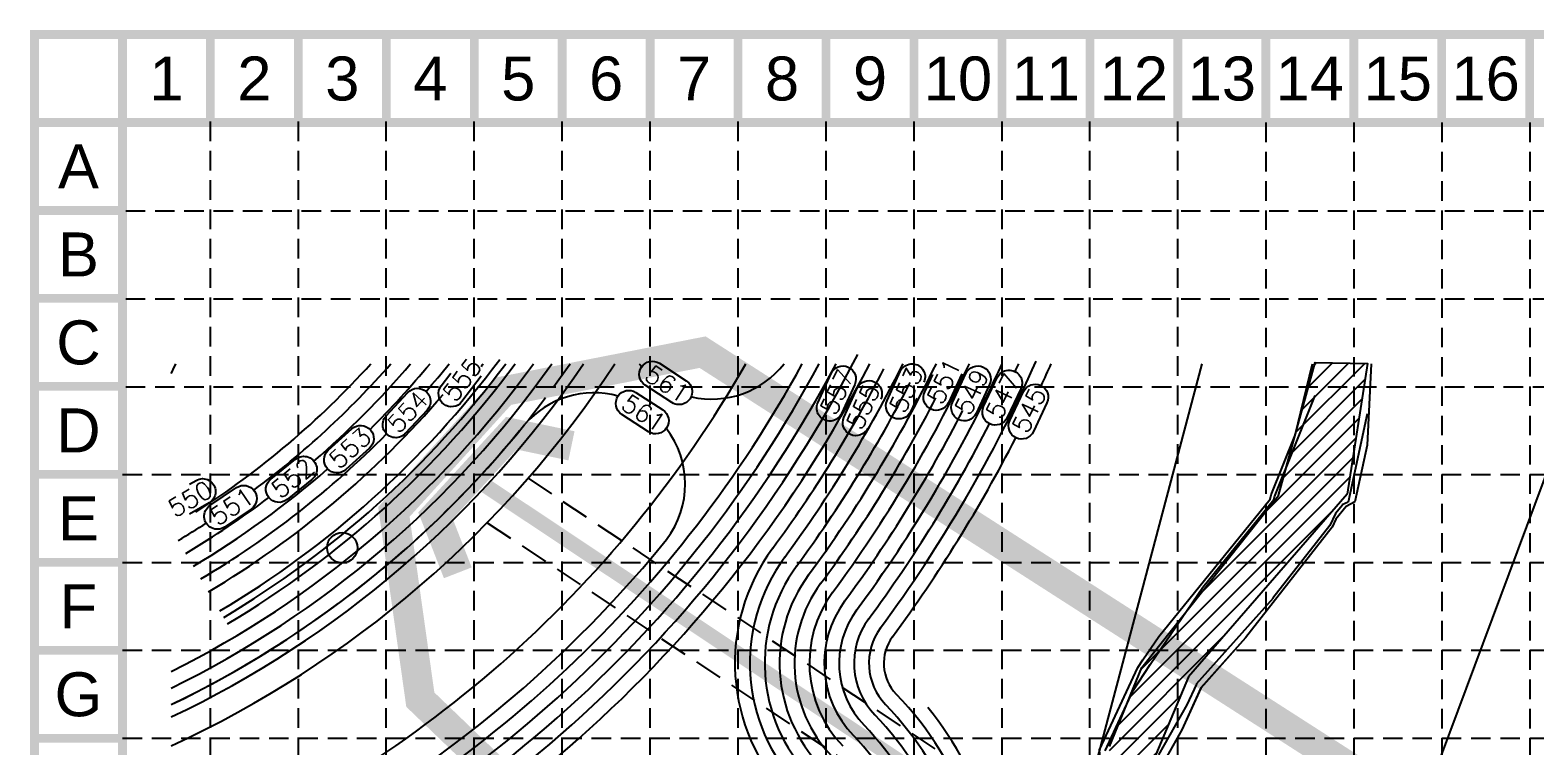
# Model space of a CAD drawing. Header units: feet. Extents: x 23660 to 25174, y 8780 to 9727.
# Drawn here: x 23659.7 to 24063.9, y 9534.7 to 9726.9 of the extents above; entities that cross this region are included whole.
import ezdxf
from ezdxf.enums import TextEntityAlignment as Align

# ---------------------------------------------------------------- set-up
doc = ezdxf.new("R2010")
doc.units = ezdxf.units.FT
doc.header["$LTSCALE"] = 60
doc.header["$MEASUREMENT"] = 0
for name, pattern in [('DASHED2', [0.375, 0.25, -0.125]), ('HIDDEN', [0.375, 0.25, -0.125]), ('HIDDEN2', [0.1875, 0.125, -0.0625]), ('HIDDEN4', [0.09375, 0.0625, -0.03125])]:
    doc.linetypes.add(name, pattern=pattern)
for name, color, linetype in [('BASE', 7, 'Continuous'), ('CONT-L', 55, 'Continuous'), ('EC', 43, 'Continuous'), ('ESMT', 254, 'HIDDEN2'), ('EX-WAT', 104, 'Continuous'), ('GRID', 254, 'HIDDEN'), ('LIMITS OF DISTURBANCE', 1, 'DASHED2'), ('PRO-WAT', 4, 'HIDDEN4'), ('PRO-WAT-SER', 4, 'HIDDEN4'), ('PROP-ADJ', 254, 'HIDDEN2'), ('ROAD', 254, 'Continuous'), ('SILT FENCE', 200, 'Continuous'), ('SS-P', 254, 'Continuous'), ('WATER', 5, 'Continuous')]:
    doc.layers.add(name, color=color, linetype=linetype)
doc.styles.add('SIMPLEX', font='simplex', dxfattribs={"height": 9.8425})
doc.styles.get("Standard").update_dxf_attribs({"font": 'ARIAL.TTF'})

msp = doc.modelspace()

# ---------------------------------------------------------------- hatches: boundary and pattern name
at = {"layer": 'WATER'}
h = msp.add_hatch(dxfattribs=at)
h.set_pattern_fill('ANSI31', color=256, scale=25, style=0)
h.paths.add_polyline_path([(24004.87, 9637.64), (24018.95, 9637.4), (24013.46, 9602.32), (23970.85, 9553.27), (23960.19, 9527.96), (23962.19, 9518.63), (23974.85, 9495.97), (23979.52, 9478.54), (23984.19, 9395.75), (23978.96, 9320.64), (23973.59, 9293.4), (23970.29, 9233.99), (23969.44, 9213.57), (23962.84, 9189.23), (23967.38, 9186.34), (23966.55, 9181.39), (23964.49, 9179.74), (23964.08, 9148.79), (23929.81, 9150.44), (23919.49, 9195.01), (23954.58, 9201.61), (23961.6, 9261.44), (23960.36, 9291.97), (23964.08, 9315.08), (23967.79, 9415.26), (23966.56, 9477.57), (23950.04, 9516.77), (23949.63, 9534.51), (23958.31, 9555.74), (23995.05, 9601.95)])

# ---------------------------------------------------------------- linework, layer by layer
at = {"layer": 'BASE', "const_width": 2.36}
for points in [[(23660.88, 8780.75), (25172.88, 8780.75), (25172.88, 9725.75), (23660.88, 9725.75)], [(23684.51, 8804.38), (25149.26, 8804.38), (25149.26, 9702.13), (23684.51, 9702.13)]]:
    msp.add_lwpolyline(points, close=True, dxfattribs=at)
for points in [[(23684.51, 9702.13), (23684.51, 9725.75)], [(23708.13, 9702.13), (23708.13, 9725.75)], [(23731.76, 9702.13), (23731.76, 9725.75)], [(23755.38, 9702.13), (23755.38, 9725.75)], [(23779.01, 9702.13), (23779.01, 9725.75)], [(23802.63, 9702.13), (23802.63, 9725.75)], [(23826.26, 9702.13), (23826.26, 9725.75)], [(23849.88, 9702.13), (23849.88, 9725.75)], [(23873.51, 9702.13), (23873.51, 9725.75)], [(23897.13, 9702.13), (23897.13, 9725.75)], [(23920.76, 9702.13), (23920.76, 9725.75)], [(23944.38, 9702.13), (23944.38, 9725.75)], [(23968.01, 9702.13), (23968.01, 9725.75)], [(23991.63, 9702.13), (23991.63, 9725.75)], [(24015.26, 9702.13), (24015.26, 9725.75)], [(24038.88, 9702.13), (24038.88, 9725.75)], [(24062.51, 9702.13), (24062.51, 9725.75)], [(23684.51, 9702.13), (23660.88, 9702.13)], [(23684.51, 9678.5), (23660.88, 9678.5)], [(23684.51, 9654.88), (23660.88, 9654.88)], [(23684.51, 9631.25), (23660.88, 9631.25)], [(23684.51, 9607.63), (23660.88, 9607.63)], [(23684.51, 9584), (23660.88, 9584)], [(23684.51, 9560.38), (23660.88, 9560.38)], [(23684.51, 9536.75), (23660.88, 9536.75)]]:
    msp.add_lwpolyline(points, dxfattribs=at)
at = {"layer": 'CONT-L'}
for points, elevation in [([(23950.99, 9244.72), (23956.22, 9240.03), (23958.3, 9264.74), (23958.18, 9266.66), (23958.13, 9287.66), (23956.71, 9287.83), (23949.03, 9297.18), (23961.88, 9314.61), (23962.79, 9318.9), (23962.82, 9319.38), (23966.09, 9389.75), (23965.67, 9466.19), (23965.61, 9476.31), (23963.03, 9481.52), (23948.28, 9516), (23948.16, 9519.34), (23946.99, 9533.68), (23957.23, 9555.74), (23958.6, 9557.85), (23962.88, 9564.13), (23992.81, 9600.99), (23993.08, 9602.09), (23999.54, 9618.2), (24004.2, 9637.35)], 542), ([(24019.96, 9637.35), (24018.83, 9615.5), (24015.54, 9600.22), (24013.24, 9599.04), (24010.48, 9595.61), (24009.46, 9593.45), (23986.19, 9563.72), (23974.21, 9550.26), (23969.09, 9539.03), (23965.03, 9531.86)], 542), ([(23993.97, 9601.59), (24004.9, 9628.81)], 541), ([(24018.83, 9623.91), (24013.73, 9600.2)], 541), ([(23993.08, 9602.09), (23999.54, 9618.2)], 542), ([(23974.69, 9577.36), (23993.8, 9600.89)], 541), ([(24015.54, 9600.22), (24013.24, 9599.04)], 542), ([(24008.82, 9593.89), (23993.56, 9574.41)], 541), ([(24010.48, 9595.61), (24009.46, 9593.45)], 542), ([(23948.45, 9533.36), (23955.98, 9549.57)], 541)]:
    msp.add_lwpolyline(points, dxfattribs=dict(at, elevation=elevation))
at = {"layer": 'CONT-L', "extrusion": (0.977663, -0.21018, 0), "elevation": 21461.33}
msp.add_lwpolyline([(14448.99, 542), (14433.37, 542)], dxfattribs=at)
at = {"layer": 'CONT-L', "extrusion": (0.776281, -0.630387, 0), "elevation": 12572.82}
msp.add_lwpolyline([(22530.34, 542), (22577.83, 542)], dxfattribs=at)
at = {"layer": 'CONT-L', "extrusion": (0.972371, -0.233441, 0)}
for points, elevation in [([(14936.62, 542), (14937.76, 542)], 21088.66), ([(14936.75, 541), (14937.48, 541)], 21089.64)]:
    msp.add_lwpolyline(points, dxfattribs=dict(at, elevation=elevation))
at = {"layer": 'CONT-L', "extrusion": (0.458256, -0.88882, 0), "elevation": 2471.58}
msp.add_lwpolyline([(25743.24, 541), (25741.5, 541)], dxfattribs=at)
at = {"layer": 'CONT-L', "extrusion": (0.904504, -0.426464, 0), "elevation": 17624.63}
msp.add_lwpolyline([(18920.16, 541), (18916.62, 541)], dxfattribs=at)
at = {"layer": 'CONT-L', "extrusion": (0.777916, -0.628369, 0)}
for points, elevation in [([(22556.03, 541), (22553.07, 541)], 12647.5), ([(22556.41, 542), (22552.01, 542)], 12648.55)]:
    msp.add_lwpolyline(points, dxfattribs=dict(at, elevation=elevation))
at = {"layer": 'CONT-L', "extrusion": (0.787433, -0.616401, 0), "elevation": 12992.43}
msp.add_lwpolyline([(22353.64, 542), (22315.89, 542)], dxfattribs=at)
at = {"layer": 'CONT-L', "extrusion": (0.826649, -0.562718, 0)}
for points, elevation in [([(21382.94, 541), (21408.1, 541)], 14429.3), ([(21382.92, 542), (21390.52, 542)], 14426.98)]:
    msp.add_lwpolyline(points, dxfattribs=dict(at, elevation=elevation))
at = {"layer": 'CONT-L', "extrusion": (0.746897, -0.664939, 0)}
for points, elevation in [([(23105.36, 541), (23074.38, 541)], 11554.33), ([(23092.48, 542), (23074.46, 542)], 11555.93)]:
    msp.add_lwpolyline(points, dxfattribs=dict(at, elevation=elevation))
at = {"layer": 'CONT-L', "extrusion": (0.906986, -0.421161, 0), "elevation": 17704.37}
msp.add_lwpolyline([(18732.45, 542), (18756.77, 542)], dxfattribs=at)
at = {"layer": 'CONT-L', "extrusion": (0.83815, -0.54544, 0)}
for points, elevation in [([(21070.52, 541), (21078.85, 541)], 14869.99), ([(21076.37, 542), (21078.89, 542)], 14867.67)]:
    msp.add_lwpolyline(points, dxfattribs=dict(at, elevation=elevation))
at = {"layer": 'CONT-L', "extrusion": (0.910047, -0.414504, 0)}
for points, elevation in [([(18628.6, 542), (18616.26, 542)], 17859.04), ([(18629, 541), (18622.94, 541)], 17857.5)]:
    msp.add_lwpolyline(points, dxfattribs=dict(at, elevation=elevation))
at = {"layer": 'CONT-L', "extrusion": (0.86986, -0.493298, 0)}
for points, elevation in [([(20128.06, 541), (20112.55, 541)], 16142.04), ([(20121.54, 542), (20113.29, 542)], 16144.18)]:
    msp.add_lwpolyline(points, dxfattribs=dict(at, elevation=elevation))
at = {"layer": 'EC', "color": 43, "linetype": 'Continuous'}
for points in [[(23781.32, 9637.35, -0.066988), (23780.86, 9636.54)], [(23832.12, 9626.92), (23824.93, 9631.59, -1), (23828.75, 9637.46), (23828.75, 9637.46), (23835.94, 9632.78), (23835.94, 9632.78, -1), (23832.12, 9626.92)], [(23881.22, 9631.8), (23877.68, 9623.99, -1), (23871.31, 9626.88), (23871.31, 9626.88), (23874.84, 9634.69), (23874.84, 9634.69, -1), (23881.22, 9631.8)], [(23897.85, 9628.09), (23896.26, 9624.56, -1), (23889.88, 9627.45), (23889.88, 9627.45), (23893.41, 9635.26), (23893.41, 9635.26, -1), (23899.79, 9632.37)], [(23917.43, 9631.78), (23913.8, 9624.01, -1), (23907.46, 9626.96), (23907.46, 9626.96), (23911.08, 9634.73), (23911.08, 9634.73, -1), (23917.43, 9631.78)], [(23780.86, 9634.03), (23775.71, 9627.18, -1), (23770.12, 9631.39), (23770.12, 9631.39), (23772.71, 9634.84)], [(23884.69, 9620.05, -0.999121), (23878.31, 9622.94), (23878.31, 9622.94), (23881.84, 9630.75), (23881.84, 9630.75, -1), (23888.22, 9627.87)], [(23909.98, 9634.61), (23906.36, 9626.84), (23906.35, 9626.84, -1), (23900.01, 9629.8), (23900.01, 9629.8), (23902.16, 9634.42)], [(23925.83, 9630.6), (23922.15, 9622.86, -1), (23915.83, 9625.86), (23915.83, 9625.86), (23919.5, 9633.6), (23919.5, 9633.6, -1), (23925.83, 9630.6)], [(23766.32, 9624.87), (23760.48, 9618.59, -1), (23755.36, 9623.36), (23755.36, 9623.36), (23761.2, 9629.64), (23761.2, 9629.64, -1), (23766.32, 9624.87)], [(23825.82, 9619.07), (23818.63, 9623.75), (23818.63, 9623.75, -1), (23822.45, 9629.62), (23822.45, 9629.62), (23829.64, 9624.94), (23829.64, 9624.94, -1), (23825.82, 9619.07)], [(23932.85, 9626.86), (23929.2, 9619.1, -1), (23922.87, 9622.08), (23922.87, 9622.08), (23926.52, 9629.84), (23926.52, 9629.84, -1), (23932.85, 9626.86)], [(23750.86, 9614.66), (23744.5, 9608.91, -1), (23739.81, 9614.1), (23739.81, 9614.1), (23746.16, 9619.85), (23746.16, 9619.85, -1), (23750.86, 9614.66)], [(23735.42, 9606.26), (23728.75, 9600.88, -1), (23724.35, 9606.33), (23724.35, 9606.33), (23731.03, 9611.71, -1), (23735.42, 9606.26)], [(23702.56, 9605), (23704.27, 9606, -1), (23707.8, 9599.96)], [(23719.04, 9598.27), (23711.93, 9593.47), (23711.93, 9593.47, -1), (23708.02, 9599.28), (23708.02, 9599.28), (23715.12, 9604.07, -1), (23719.04, 9598.27)]]:
    msp.add_lwpolyline(points, format="xyb", dxfattribs=at)
msp.add_lwpolyline([(23707.8, 9599.96), (23702.56, 9596.9)], dxfattribs=at)
for centre, radius, start, end in [((23577.55, 9795.6), 342, 290.5528, 332.9058), ((23578.46, 9793.64), 267, 296.5063, 324.1725), ((23589.58, 9686.65), 119.87, 334.328, 335.7183), ((23577.55, 9795.6), 338, 290.8073, 332.0833), ((23577.55, 9795.6), 346, 290.3047, 332.783), ((23578.46, 9793.64), 271, 296.0853, 324.7807), ((23578.46, 9793.64), 233, 302.6728, 317.874), ((23577.55, 9795.6), 334, 292.4204, 331.7191), ((23578.46, 9793.64), 259, 300.7024, 323.2069), ((23578.46, 9793.64), 261, 300.7024, 323.2157), ((23578.46, 9793.64), 263, 300.7024, 323.5408), ((23577.55, 9795.6), 330, 295.2975, 331.3448), ((23578.46, 9793.64), 237, 306.6068, 318.7427), ((23578.46, 9793.64), 241, 310.7991, 319.5716), ((23578.46, 9793.64), 245, 314.77, 320.3639), ((23578.46, 9793.64), 249, 318.8832, 321.1222), ((23842.78, 9652.51), 24.67, 217.9237, 220.4289), ((23842.78, 9652.51), 24.67, 257.2328, 322.0763), ((23577.55, 9795.6), 354, 323.5767, 333.447), ((23577.55, 9795.6), 362, 323.5767, 334.078), ((23577.55, 9795.6), 370, 323.5767, 334.6786), ((23577.55, 9795.6), 378, 323.5767, 335.251), ((23577.55, 9795.6), 386, 323.5767, 335.91), ((23578.46, 9793.64), 380.38, 335.386, 335.7403), ((23577.55, 9795.6), 390, 335.1079, 336.0611), ((23577.55, 9795.6), 350, 323.5767, 332.8598), ((23578.46, 9793.64), 253, 300.7024, 319.4376), ((23811.13, 9605.01), 24.54, 74.6289, 139.1036), ((23577.55, 9795.6), 358, 323.5767, 332.8633), ((23577.55, 9795.6), 366, 323.5767, 332.7767), ((23577.55, 9795.6), 374, 323.5767, 332.8232), ((23578.46, 9793.64), 275, 295.678, 321.1337), ((23577.55, 9795.6), 382, 323.5767, 332.8401), ((23578.46, 9793.64), 249, 300.7024, 315.3012), ((23811.13, 9605.01), 24.54, 322.7271, 37.683), ((23577.55, 9795.6), 390, 323.5767, 332.8199), ((23578.46, 9793.64), 245, 300.7024, 311.1285), ((23578.46, 9793.64), 241, 300.7024, 307.0966), ((23578.46, 9793.64), 237, 300.7024, 302.8454), ((23577.55, 9795.6), 326, 292.595, 320.9325), ((23901.02, 9556.91), 52, 143.5767, 223.927), ((23901.02, 9556.91), 48, 143.5767, 223.927), ((23901.02, 9556.91), 44, 143.5767, 223.927), ((23901.02, 9556.91), 40, 143.5767, 223.927), ((23901.02, 9556.91), 36, 143.5767, 223.927), ((23901.02, 9556.91), 32, 143.5767, 223.927), ((23901.02, 9556.91), 28, 143.5767, 223.927), ((23901.02, 9556.91), 24, 143.5767, 223.927), ((23901.02, 9556.91), 20, 143.5767, 223.927), ((23901.02, 9556.91), 16, 143.5767, 223.927), ((23901.02, 9556.91), 12, 143.5767, 223.927), ((23826.12, 9484.76), 92, 356.5986, 43.927), ((23826.12, 9484.76), 88, 356.5988, 43.927), ((23826.12, 9484.76), 96, 356.5987, 38.8533), ((23826.12, 9484.76), 80, 356.5986, 43.927), ((23826.12, 9484.76), 84, 356.5988, 43.927), ((23826.12, 9484.76), 76, 356.5985, 43.927)]:
    msp.add_arc(centre, radius, start, end, dxfattribs=at)
at = {"layer": 'ESMT'}
msp.add_line((23793.47, 9606.57), (24152.77, 9367.6), dxfattribs=at)
msp.add_lwpolyline([(23782.5, 9594.66), (24138.75, 9357.71), (24170.22, 9231.88)], dxfattribs=at)
at = {"layer": 'EX-WAT', "color": 5, "linetype": 'Continuous'}
msp.add_circle((23743.54, 9587.93), 4.07, dxfattribs=at)
msp.add_arc((23578.46, 9793.64), 278, 295.3811, 325.7929, dxfattribs=at)
at = {"layer": 'GRID', "linetype": 'HIDDEN', "ltscale": 0.35}
for p, q in [((23708.05, 9702.35), (23708.05, 8875.15)), ((23731.68, 9702.35), (23731.68, 8875.15)), ((23755.3, 9702.35), (23755.3, 8875.15)), ((23778.93, 9702.35), (23778.93, 8875.15)), ((23802.55, 9702.35), (23802.55, 8875.15)), ((23826.18, 9702.35), (23826.18, 8875.15)), ((23849.8, 9702.35), (23849.8, 8875.15)), ((23873.43, 9702.35), (23873.43, 8875.15)), ((23897.05, 9702.35), (23897.05, 8875.15)), ((23920.68, 9702.35), (23920.68, 8875.15)), ((23944.3, 9702.35), (23944.3, 8875.15)), ((23967.93, 9702.35), (23967.93, 8875.15)), ((23991.63, 9702.13), (23991.63, 8875.15)), ((24015.26, 9702.13), (24015.26, 8875.15)), ((24038.88, 9702.13), (24038.88, 8875.15)), ((24062.51, 9702.13), (24062.51, 8875.15)), ((23685.38, 9678.43), (25150.13, 9678.43)), ((23685.38, 9654.8), (25150.13, 9654.8)), ((23685.38, 9631.18), (25150.13, 9631.18)), ((23684.51, 9607.63), (25149.26, 9607.63)), ((23684.51, 9584), (25149.26, 9584)), ((23684.51, 9560.38), (25149.26, 9560.38)), ((23684.51, 9536.75), (25149.26, 9536.75))]:
    msp.add_line(p, q, dxfattribs=at)
at = {"layer": 'LIMITS OF DISTURBANCE', "const_width": 8}
msp.add_lwpolyline([(23997.5, 9192.33), (23842.38, 9200.9), (23846.05, 9277.98), (23879.36, 9295.6), (23894.63, 9319.76), (23911.04, 9361.37), (23931.22, 9410.54), (23786.57, 9525.96), (23764.52, 9547.14), (23757.42, 9597.55), (23786.86, 9629.97), (23840.34, 9640.45), (24219.08, 9397.45), (24248.3, 9282.96), (24380.39, 9258.43), (24645.74, 9243.24), (24804.21, 9233.86), (24807.34, 9179.86), (24799.41, 9133.87), (24371.89, 9153.78), (24171.44, 9183.93), (24063.78, 9188.91)], close=True, dxfattribs=at)
at = {"layer": 'PRO-WAT', "color": 5, "linetype": 'Continuous', "const_width": 4}
msp.add_lwpolyline([(23782.18, 9604.48), (24145.76, 9362.66), (24175.95, 9215.83), (24352.1, 9188.99), (24769.25, 9167.48)], dxfattribs=at)
at = {"layer": 'PRO-WAT-SER', "color": 7, "linetype": 'Continuous'}
msp.add_line((24086.96, 9661.62), (24009.55, 9453.91), dxfattribs=at)
at = {"layer": 'PROP-ADJ'}
msp.add_arc((23578.46, 9793.64), 275, 295.678, 325.3669, dxfattribs=at)
at = {"layer": 'ROAD', "color": 0}
for radius, start, end in [(315, 292.2278, 330.2543), (285, 294.7153, 326.7442)]:
    msp.add_arc((23578.46, 9793.64), radius, start, end, dxfattribs=at)
at = {"layer": 'SILT FENCE', "const_width": 8}
msp.add_lwpolyline([(23805.12, 9615.3), (23788.96, 9618.69), (23768.6, 9596.55), (23774.59, 9581.19)], dxfattribs=at)
at = {"layer": 'SS-P', "linetype": 'Continuous'}
msp.add_line((23974.46, 9637.35), (23869.26, 9240.93), dxfattribs=at)
at = {"layer": 'SS-P', "color": 2, "linetype": 'Continuous'}
msp.add_line((23974.46, 9637.35), (23869.26, 9240.93), dxfattribs=at)
at = {"layer": 'WATER'}
msp.add_lwpolyline([(23949.63, 9534.51), (23958.31, 9555.74), (23995.05, 9601.95), (24004.87, 9637.64), (24018.95, 9637.4), (24013.46, 9602.32), (23970.85, 9553.27), (23960.19, 9527.96)], dxfattribs=at)

# ---------------------------------------------------------------- texts
at = {"layer": 'BASE'}
for s, height, p in [('1', 11.81, (23696.32, 9713.94)), ('2', 11.81, (23719.94, 9713.94)), ('3', 11.81, (23743.57, 9713.94)), ('4', 11.81, (23767.19, 9713.94)), ('5', 11.81, (23790.82, 9713.94)), ('6', 11.81, (23814.44, 9713.94)), ('7', 11.81, (23838.07, 9713.94)), ('8', 11.81, (23861.69, 9713.94)), ('9', 11.81, (23885.32, 9713.94)), ('10', 11.812, (23908.94, 9713.94)), ('11', 11.812, (23932.57, 9713.94)), ('12', 11.812, (23956.19, 9713.94)), ('13', 11.812, (23979.82, 9713.94)), ('14', 11.812, (24003.44, 9713.94)), ('15', 11.812, (24027.07, 9713.94)), ('16', 11.812, (24050.69, 9713.94)), ('A', 11.81, (23672.69, 9690.32)), ('B', 11.81, (23672.69, 9666.69)), ('C', 11.81, (23672.69, 9643.07)), ('D', 11.81, (23672.69, 9619.44)), ('E', 11.81, (23672.69, 9595.82)), ('F', 11.81, (23672.69, 9572.19)), ('G', 11.81, (23672.69, 9548.57))]:
    msp.add_text(s, height=height, dxfattribs=at).set_placement(p, align=Align.MIDDLE_CENTER)
at = {"layer": 'EC', "color": 43, "linetype": 'Continuous', "style": 'SIMPLEX'}
for s, rotation, p in [('555', 53.0324, (23770.13, 9629.57)), ('561', 326.9402, (23826.94, 9637.32)), ('551', 65.0062, (23900.4, 9628.03)), ('557', 65.6669, (23871.72, 9625.11)), ('553', 65.6669, (23890.29, 9625.68)), ('549', 65.005, (23907.85, 9625.19)), ('547', 64.607, (23916.2, 9624.09)), ('554', 47.0465, (23755.18, 9621.56)), ('561', 326.9402, (23820.65, 9629.48)), ('555', 65.6669, (23878.72, 9621.17)), ('545', 64.8042, (23923.25, 9620.31)), ('553', 42.1531, (23739.48, 9612.31)), ('552', 38.8674, (23723.92, 9604.57)), ('550', 30.2782, (23696.18, 9600)), ('551', 34.004, (23707.44, 9597.56))]:
    msp.add_text(s, height=4.8, rotation=rotation, dxfattribs=at).set_placement(p, align=Align.TOP_LEFT)

doc.saveas('drawing.dxf')
